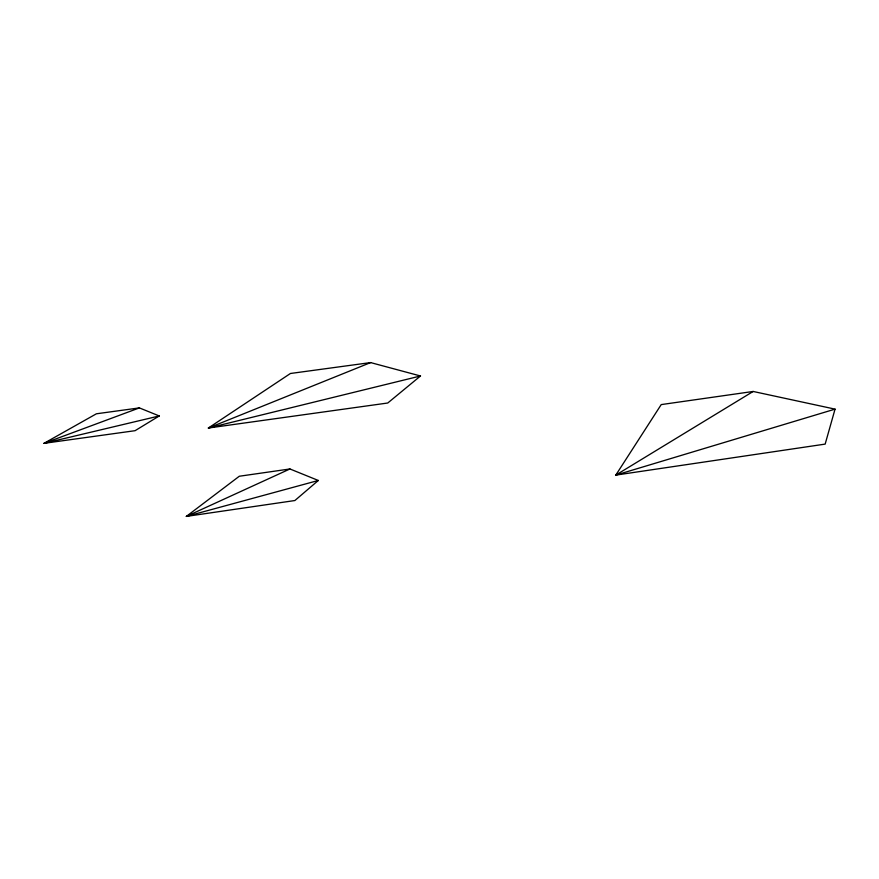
<?xml version="1.0" encoding="UTF-8"?>
<svg xmlns="http://www.w3.org/2000/svg" width="879" height="879" viewBox="0 0 879 879"><rect width="100%" height="100%" fill="white"/><g stroke="black" fill="none" stroke-linecap="round" stroke-linejoin="round"><path stroke-width="1.32" d="M835.05 409.131L825.161 444.104L615.794 475.11L661.217 404.593L753.16 391.463L835.05 409.131L615.794 475.11L753.16 391.463M318.319 480.472L294.872 500.536L186.315 516.412L239.308 476.242L289.949 468.968L318.319 480.472L186.315 516.412L289.949 468.968M420.503 375.981L387.749 403.011L208.345 428.029L290.433 373.487L370.619 362.587L420.503 375.981L208.345 428.029L370.619 362.587M159.253 415.954L135.08 430.688L43.95 443.346L96.415 413.789L139.387 407.9L159.253 415.954L43.95 443.346L139.387 407.9"/></g></svg>
